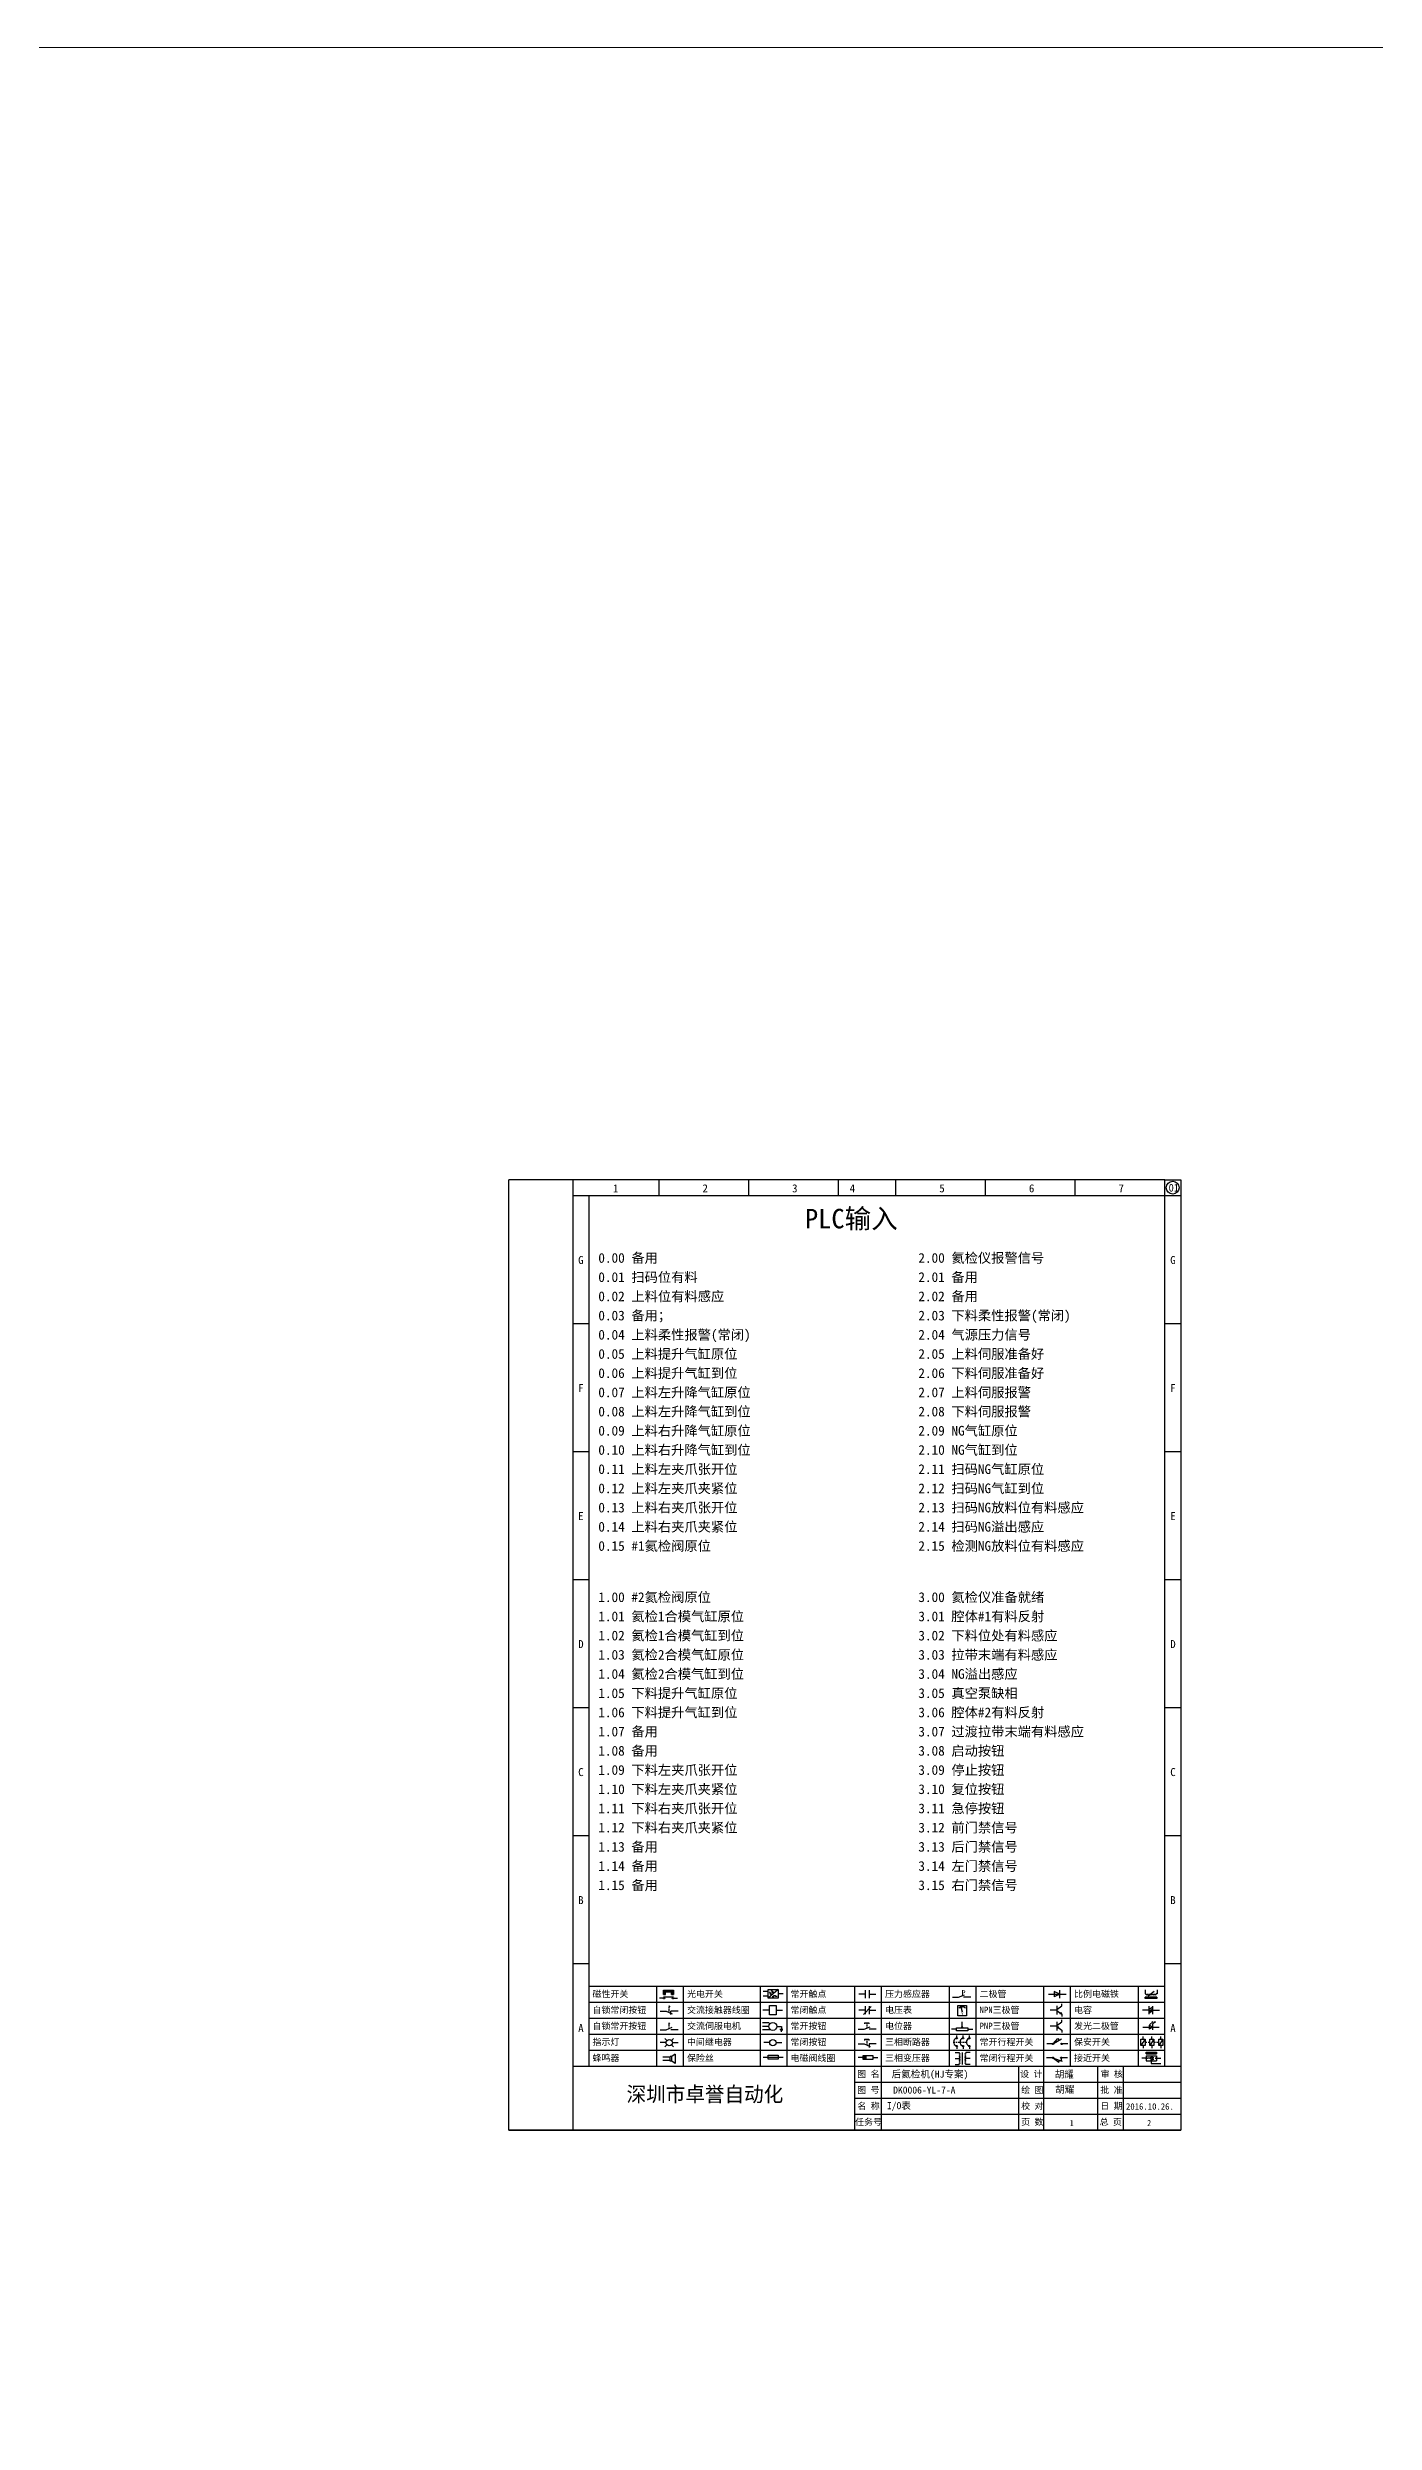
# Model space of a CAD drawing. Extents: x -5838 to -2107, y -921 to 708.
# Drawn here: x -4924 to -4509, y -34 to 708 of the extents above; entities that cross this region are included whole.
import ezdxf

# ---------------------------------------------------------------- set-up
doc = ezdxf.new("R2010")
doc.units = 0
doc.header["$MEASUREMENT"] = 0
doc.styles.add('汉字', font='')
doc.styles.get('汉字').set_extended_font_data('新宋体')

# ---------------------------------------------------------------- blocks, each defined once
blk = doc.blocks.new('磁性开关')
at = {"linetype": 'ByBlock'}
h = blk.add_hatch(dxfattribs=at)
h.set_pattern_fill('ANSI31', color=256, scale=0.1, style=0)
h.set_pattern_definition([(45, (0, 0), (-0.224506403, 0.224506403), [])])
h.paths.add_polyline_path([(-1907.69, -775.29), (-1910.88, -775.29), (-1910.88, -776.69), (-1910.25, -776.69), (-1910.25, -775.79), (-1908.31, -775.79), (-1908.31, -776.69), (-1907.69, -776.69)])
for p, q in [((-1910.91, -777.81), (-1912.09, -777.81)), ((-1910.88, -776.69), (-1910.88, -775.29)), ((-1910.88, -775.29), (-1907.69, -775.29)), ((-1910.88, -776.69), (-1910.25, -776.69)), ((-1910.88, -777.39), (-1907.69, -777.39)), ((-1910.25, -776.69), (-1910.25, -775.79)), ((-1910.25, -775.79), (-1908.31, -775.79)), ((-1908.31, -776.69), (-1908.31, -775.79)), ((-1908.31, -776.69), (-1907.69, -776.69)), ((-1907.69, -775.29), (-1907.69, -776.69)), ((-1907.66, -777.81), (-1906.48, -777.81))]:
    blk.add_line(p, q, dxfattribs=at)
for centre in [(-1910.68, -777.81), (-1907.88, -777.81)]:
    blk.add_circle(centre, 0.225, dxfattribs=at)
blk = doc.blocks.new('*U105')
at = {"linetype": 'ByBlock'}
for p, q in [((-1911.92, -782.07), (-1910.06, -782.07)), ((-1910.06, -782.07), (-1908.18, -782.88)), ((-1909.23, -780.45), (-1909.23, -780.67)), ((-1909.23, -780.45), (-1908.92, -780.84)), ((-1909.23, -780.84), (-1909.23, -781.05)), ((-1909.23, -781.23), (-1909.23, -781.44)), ((-1909.23, -781.61), (-1909.23, -781.83)), ((-1909.23, -782), (-1909.23, -782.21)), ((-1909.23, -782.38), (-1909.23, -782.43)), ((-1908.52, -783.07), (-1908.52, -782.07)), ((-1906.25, -782.07), (-1908.52, -782.07))]:
    blk.add_line(p, q, dxfattribs=at)
blk = doc.blocks.new('常开按钮')
at = {"linetype": 'ByBlock'}
for p, q in [((-1909.9, -785.68), (-1908.56, -785.68)), ((-1909.9, -785.68), (-1909.9, -786.07)), ((-1909.23, -785.68), (-1909.23, -785.89)), ((-1909.23, -786.06), (-1909.23, -786.28)), ((-1909.23, -786.45), (-1909.23, -786.67)), ((-1908.56, -785.68), (-1908.56, -786.07)), ((-1911.92, -787.73), (-1910.06, -787.73)), ((-1910.06, -787.73), (-1908.18, -786.93)), ((-1909.23, -786.84), (-1909.23, -787.05)), ((-1909.23, -787.22), (-1909.23, -787.38)), ((-1906.25, -787.73), (-1908.52, -787.73))]:
    blk.add_line(p, q, dxfattribs=at)
blk = doc.blocks.new('*U106')
at = {"linetype": 'ByBlock'}
for p, q in [((-1911.92, -792.89), (-1910.06, -792.89)), ((-1910.06, -792.89), (-1908.18, -792.08)), ((-1908.88, -791.17), (-1909.23, -790.71)), ((-1909.23, -790.71), (-1909.23, -790.92)), ((-1909.23, -791.09), (-1909.23, -791.31)), ((-1909.23, -791.48), (-1909.23, -791.69)), ((-1909.23, -791.86), (-1909.23, -792.08)), ((-1909.23, -792.25), (-1909.23, -792.47)), ((-1906.25, -792.89), (-1908.52, -792.89))]:
    blk.add_line(p, q, dxfattribs=at)
blk = doc.blocks.new('蜂鸣器')
at = {"linetype": 'ByBlock'}
for p, q in [((-1908.8, -796.48), (-1911.01, -796.48)), ((-1908.8, -797.46), (-1911.01, -797.46)), ((-1908.25, -796.26), (-1908.8, -796.26)), ((-1908.8, -797.68), (-1908.8, -796.26)), ((-1908.25, -797.68), (-1908.8, -797.68)), ((-1907.17, -795.53), (-1908.25, -796.26)), ((-1908.25, -797.68), (-1908.25, -796.26)), ((-1907.17, -798.41), (-1908.25, -797.68)), ((-1907.17, -795.53), (-1907.17, -798.41))]:
    blk.add_line(p, q, dxfattribs=at)
blk = doc.blocks.new('光电开关')
at = {"linetype": 'ByBlock'}
h = blk.add_hatch(dxfattribs=at)
h.set_pattern_fill('ANSI31', color=256, scale=0.01, style=0)
h.set_pattern_definition([(45, (0.172267, 0), (-0.0224506403, 0.0224506403), [])])
h.paths.add_polyline_path([(-1882.44, -776.34), (-1882.5, -775.91), (-1882.68, -776.07)])
h.paths.add_polyline_path([(-1882.44, -776.34), (-1882.68, -776.07), (-1882.86, -776.23)])
h.paths.add_polyline_path([(-1883.11, -776.45), (-1883.29, -776.61), (-1883.05, -776.88)])
h.paths.add_polyline_path([(-1883.29, -776.61), (-1883.47, -776.77), (-1883.05, -776.88)])
for p, q in [((-1884.01, -775.96), (-1885.56, -775.96)), ((-1884.01, -777.39), (-1885.56, -777.39)), ((-1880.91, -775.3), (-1884.01, -778.05)), ((-1883.75, -776.09), (-1883.05, -776.88)), ((-1883.11, -776.45), (-1883.47, -776.77)), ((-1883.05, -776.88), (-1883.47, -776.77)), ((-1883.14, -775.55), (-1882.44, -776.34)), ((-1883.05, -776.88), (-1883.11, -776.45)), ((-1882.5, -775.91), (-1882.86, -776.23)), ((-1882.44, -776.34), (-1882.86, -776.23)), ((-1882.78, -777.47), (-1882.23, -777.47)), ((-1882.44, -776.34), (-1882.5, -775.91)), ((-1882.23, -777.47), (-1882.23, -777.14)), ((-1882.23, -777.14), (-1881.78, -777.14)), ((-1881.78, -777.47), (-1881.78, -777.14)), ((-1881.23, -777.47), (-1881.78, -777.47)), ((-1879.37, -776.67), (-1880.91, -776.67))]:
    blk.add_line(p, q, dxfattribs=at)
blk.add_lwpolyline([(-1884.01, -775.3), (-1880.91, -775.3), (-1880.91, -778.05), (-1884.01, -778.05)], close=True, dxfattribs=at)
blk = doc.blocks.new('交流接触器线圈')
at = {"linetype": 'ByBlock'}
for p, q in [((-1880.82, -781.77), (-1882.87, -781.77)), ((-1878.72, -781.77), (-1876.67, -781.77))]:
    blk.add_line(p, q, dxfattribs=at)
blk.add_lwpolyline([(-1880.82, -780.28), (-1878.72, -780.28), (-1878.72, -783.26), (-1880.82, -783.26)], close=True, dxfattribs=at)
blk = doc.blocks.new('交流伺服电机')
at = {"linetype": 'ByBlock'}
for p, q in [((-1880.97, -785.75), (-1882.94, -785.75)), ((-1880.97, -785.75), (-1880.65, -786.03)), ((-1880.97, -786.85), (-1882.94, -786.85)), ((-1880.97, -787.94), (-1882.94, -787.94)), ((-1880.97, -787.94), (-1880.65, -787.67)), ((-1878.49, -786.85), (-1877.07, -786.85)), ((-1877.54, -787.72), (-1876.59, -787.72)), ((-1877.38, -788.01), (-1876.75, -788.01)), ((-1877.23, -788.29), (-1876.9, -788.29)), ((-1877.07, -786.85), (-1877.07, -787.72))]:
    blk.add_line(p, q, dxfattribs=at)
blk.add_circle((-1879.73, -786.85), 1.24, dxfattribs=at)
blk = doc.blocks.new('中间继电器')
at = {"linetype": 'ByBlock'}
for p, q in [((-1880.72, -791.92), (-1882.54, -791.92)), ((-1878.74, -791.92), (-1876.92, -791.92))]:
    blk.add_line(p, q, dxfattribs=at)
blk.add_circle((-1879.73, -791.92), 0.992, dxfattribs=at)
blk = doc.blocks.new('保险丝')
at = {"linetype": 'ByBlock'}
blk.add_line((-1882.72, -796.49), (-1876.55, -796.49), dxfattribs=at)
blk.add_lwpolyline([(-1881.2, -795.86), (-1878.06, -795.86), (-1878.06, -797.12), (-1881.2, -797.12)], close=True, dxfattribs=at)
blk = doc.blocks.new('指示灯')
at = {"linetype": 'ByBlock'}
for p, q in [((-1854.25, -776.92), (-1856.06, -776.92)), ((-1854.62, -775.59), (-1853.97, -776.23)), ((-1854.62, -778.25), (-1853.97, -777.61)), ((-1851.9, -775.59), (-1852.54, -776.23)), ((-1851.9, -778.25), (-1852.54, -777.61)), ((-1852.26, -776.92), (-1850.45, -776.92))]:
    blk.add_line(p, q, dxfattribs=at)
blk.add_circle((-1853.26, -776.92), 0.992, dxfattribs=at)
blk = doc.blocks.new('常开触点')
at = {"linetype": 'ByBlock'}
for p, q in [((-1853.82, -781.77), (-1855.88, -781.77)), ((-1853.82, -782.99), (-1853.82, -780.56)), ((-1852.6, -782.99), (-1852.6, -780.56)), ((-1852.6, -781.77), (-1850.55, -781.77))]:
    blk.add_line(p, q, dxfattribs=at)
blk = doc.blocks.new('常闭触点')
at = {"linetype": 'ByBlock'}
for p, q in [((-1852.01, -785.66), (-1854.43, -788.1)), ((-1853.82, -787.99), (-1853.82, -785.56)), ((-1852.6, -787.99), (-1852.6, -785.56)), ((-1853.82, -786.77), (-1855.88, -786.77)), ((-1852.6, -786.77), (-1850.55, -786.77))]:
    blk.add_line(p, q, dxfattribs=at)
blk = doc.blocks.new('常闭按钮')
at = {"linetype": 'ByBlock'}
for p, q in [((-1856.13, -792.28), (-1854.28, -792.28)), ((-1854.28, -792.28), (-1852.4, -793.09)), ((-1854.11, -790.83), (-1852.77, -790.83)), ((-1854.11, -790.83), (-1854.11, -791.22)), ((-1853.44, -790.83), (-1853.44, -791.04)), ((-1853.44, -791.21), (-1853.44, -791.43)), ((-1853.44, -791.6), (-1853.44, -791.82)), ((-1853.44, -791.99), (-1853.44, -792.2)), ((-1853.44, -792.37), (-1853.44, -792.53)), ((-1852.77, -790.83), (-1852.77, -791.22)), ((-1850.47, -792.28), (-1852.73, -792.28)), ((-1852.73, -792.28), (-1852.73, -793.43))]:
    blk.add_line(p, q, dxfattribs=at)
blk = doc.blocks.new('电磁阀线圈')
at = {"linetype": 'ByBlock'}
for p, q in [((-1854.61, -796.54), (-1856.17, -796.54)), ((-1854.61, -795.92), (-1853.75, -797.16)), ((-1853.75, -795.92), (-1854.61, -797.16)), ((-1853.75, -795.92), (-1853.75, -797.16)), ((-1851.53, -796.54), (-1849.97, -796.54))]:
    blk.add_line(p, q, dxfattribs=at)
blk.add_lwpolyline([(-1854.61, -795.92), (-1851.53, -795.92), (-1851.53, -797.16), (-1854.61, -797.16)], close=True, dxfattribs=at)
blk = doc.blocks.new('电容')
at = {"linetype": 'ByBlock'}
for p, q in [((-1756.08, -781.77), (-1758.13, -781.77)), ((-1756.08, -782.99), (-1756.08, -780.56)), ((-1754.86, -780.79), (-1756.08, -781.55)), ((-1754.86, -781.44), (-1756.08, -782.2)), ((-1754.86, -781.99), (-1756.08, -782.75)), ((-1754.86, -782.99), (-1754.86, -780.56)), ((-1754.86, -781.77), (-1752.81, -781.77))]:
    blk.add_line(p, q, dxfattribs=at)
blk = doc.blocks.new('电压表')
at = {"linetype": 'ByBlock'}
for p, q in [((-1814.84, -780.75), (-1814.91, -781.13)), ((-1814.6, -781.05), (-1814.91, -781.13)), ((-1814.84, -780.75), (-1814.46, -782.26)), ((-1814.84, -780.75), (-1814.6, -781.05))]:
    blk.add_line(p, q, dxfattribs=at)
blk.add_lwpolyline([(-1815.84, -780.34), (-1813.07, -780.34), (-1813.07, -783.49), (-1815.84, -783.49)], close=True, dxfattribs=at)
blk.add_arc((-1814.46, -782.26), 1.56, 46.83135, 133.16865, dxfattribs=at)
at = {"linetype": 'ByBlock', "insert": (-1814.7, -782.39), "char_height": 0.75, "width": 0.6768, "attachment_point": 1}
blk.add_mtext('V', dxfattribs=at)
blk = doc.blocks.new('电位器')
at = {"linetype": 'ByBlock'}
for p, q in [((-1814.45, -787.3), (-1814.45, -785.39)), ((-1816.21, -787.75), (-1817.79, -787.75)), ((-1814.45, -787.3), (-1814.62, -786.96)), ((-1814.62, -786.96), (-1814.27, -786.96)), ((-1814.45, -787.3), (-1814.27, -786.96)), ((-1812.68, -787.75), (-1811.1, -787.75))]:
    blk.add_line(p, q, dxfattribs=at)
blk.add_lwpolyline([(-1816.21, -787.3), (-1812.68, -787.3), (-1812.68, -788.2), (-1816.21, -788.2)], close=True, dxfattribs=at)
blk = doc.blocks.new('三相断路器')
at = {"linetype": 'ByBlock'}
for p, q in [((-1817.14, -791.74), (-1816.72, -791.74)), ((-1816.45, -791.74), (-1816.03, -791.74)), ((-1816.17, -790.33), (-1816.17, -789.7)), ((-1816.17, -793.19), (-1816.17, -793.83)), ((-1815.76, -791.74), (-1815.34, -791.74)), ((-1815.07, -791.74), (-1814.65, -791.74)), ((-1814.38, -791.74), (-1813.96, -791.74)), ((-1814.17, -790.33), (-1814.17, -789.7)), ((-1814.17, -793.19), (-1814.17, -793.83)), ((-1813.69, -791.74), (-1813.27, -791.74)), ((-1812.18, -790.33), (-1812.18, -789.7)), ((-1812.18, -793.19), (-1812.18, -793.83))]:
    blk.add_line(p, q, dxfattribs=at)
for centre in [(-1816.17, -790.55), (-1816.17, -792.98), (-1814.17, -790.55), (-1814.17, -792.98), (-1812.18, -790.55), (-1812.18, -792.98)]:
    blk.add_circle(centre, 0.219, dxfattribs=at)
for centre in [(-1815.81, -791.74), (-1813.82, -791.74), (-1811.83, -791.74)]:
    blk.add_arc(centre, 1.32, 115.57905, 244.42095, dxfattribs=at)
blk = doc.blocks.new('三相变压器')
at = {"linetype": 'ByBlock'}
for p, q in [((-1816.69, -795.03), (-1815.37, -795.03)), ((-1816.69, -796.87), (-1815.37, -796.87)), ((-1816.69, -798.71), (-1815.37, -798.71)), ((-1815.37, -795.03), (-1815.37, -795.24)), ((-1815.37, -798.71), (-1815.37, -798.5)), ((-1814.34, -798.7), (-1814.34, -795.04)), ((-1812, -795.03), (-1813.32, -795.03)), ((-1813.32, -795.03), (-1813.32, -795.24)), ((-1812, -796.87), (-1813.32, -796.87)), ((-1813.32, -798.71), (-1813.32, -798.5)), ((-1812, -798.71), (-1813.32, -798.71))]:
    blk.add_line(p, q, dxfattribs=at)
for centre, start, end in [((-1815.37, -795.51), 270, 90), ((-1815.37, -796.06), 270, 90), ((-1815.37, -796.6), 270, 90), ((-1815.37, -797.14), 270, 90), ((-1815.37, -797.68), 270, 90), ((-1815.37, -798.23), 270, 90), ((-1813.32, -795.51), 90, 270), ((-1813.32, -796.06), 90, 270), ((-1813.32, -796.6), 90, 270), ((-1813.32, -797.14), 90, 270), ((-1813.32, -797.68), 90, 270), ((-1813.32, -798.23), 90, 270)]:
    blk.add_arc(centre, 0.271, start, end, dxfattribs=at)
blk = doc.blocks.new('二极管')
at = {"linetype": 'ByBlock'}
for p, q in [((-1787.52, -776.77), (-1781.92, -776.77)), ((-1783.97, -776.77), (-1785.69, -775.9)), ((-1785.69, -775.9), (-1785.69, -777.65)), ((-1783.97, -776.77), (-1785.69, -777.65)), ((-1783.97, -777.99), (-1783.97, -775.56))]:
    blk.add_line(p, q, dxfattribs=at)
blk = doc.blocks.new('NPN三极管')
at = {"linetype": 'ByBlock'}
for p, q in [((-1785.73, -781.97), (-1787.81, -781.97)), ((-1785.73, -780.61), (-1785.73, -783.32)), ((-1785.73, -781.82), (-1784.15, -780.66)), ((-1785.73, -782.11), (-1784.15, -783.27)), ((-1784.41, -782.73), (-1784.74, -783.18)), ((-1784.15, -783.27), (-1784.74, -783.18)), ((-1784.15, -783.27), (-1784.41, -782.73)), ((-1784.15, -780.66), (-1784.15, -779.98)), ((-1784.15, -783.27), (-1784.15, -783.96))]:
    blk.add_line(p, q, dxfattribs=at)
blk = doc.blocks.new('发光二极管')
at = {"linetype": 'ByBlock'}
for p, q in [((-1754.84, -786.77), (-1756.04, -786.16)), ((-1756.04, -786.16), (-1756.04, -787.39)), ((-1755.78, -785.92), (-1754.89, -785.14)), ((-1754.89, -785.14), (-1755.2, -785.22)), ((-1755.2, -785.22), (-1755.01, -785.43)), ((-1755.08, -785.92), (-1754.18, -785.14)), ((-1754.89, -785.14), (-1755.01, -785.43)), ((-1754.84, -787.63), (-1754.84, -785.92)), ((-1754.18, -785.14), (-1754.49, -785.22)), ((-1754.49, -785.22), (-1754.31, -785.43)), ((-1754.18, -785.14), (-1754.31, -785.43)), ((-1758.01, -786.77), (-1752.89, -786.77)), ((-1754.84, -786.77), (-1756.04, -787.39))]:
    blk.add_line(p, q, dxfattribs=at)
blk = doc.blocks.new('PNP三极管')
at = {"linetype": 'ByBlock'}
for p, q in [((-1784.9, -785.38), (-1784.9, -788.09)), ((-1784.9, -786.59), (-1783.32, -785.43)), ((-1783.32, -785.43), (-1783.32, -784.75)), ((-1784.9, -786.74), (-1786.98, -786.74)), ((-1784.9, -786.88), (-1783.32, -788.04)), ((-1784.9, -786.88), (-1784.31, -786.97)), ((-1784.9, -786.88), (-1784.64, -787.42)), ((-1784.31, -786.97), (-1784.64, -787.42)), ((-1783.32, -788.04), (-1783.32, -788.73))]:
    blk.add_line(p, q, dxfattribs=at)
blk = doc.blocks.new('常开行程开关')
at = {"linetype": 'ByBlock'}
for p, q in [((-1786.29, -792.3), (-1788.01, -792.3)), ((-1785.89, -792.17), (-1784.52, -790.62)), ((-1785.89, -792.17), (-1783.43, -790.72)), ((-1784.52, -790.62), (-1784.19, -791.17)), ((-1781.48, -792.3), (-1783.21, -792.3))]:
    blk.add_line(p, q, dxfattribs=at)
for centre in [(-1786.07, -792.3), (-1783.42, -792.3)]:
    blk.add_circle(centre, 0.219, dxfattribs=at)
blk = doc.blocks.new('常闭行程开关')
at = {"linetype": 'ByBlock'}
for p, q in [((-1786.34, -796.62), (-1788.07, -796.62)), ((-1785.93, -796.72), (-1783.25, -797.7)), ((-1785.93, -796.72), (-1784.3, -798)), ((-1784.3, -798), (-1784.08, -797.4)), ((-1783.48, -796.84), (-1783.48, -797.85)), ((-1781.54, -796.62), (-1783.26, -796.62))]:
    blk.add_line(p, q, dxfattribs=at)
for centre in [(-1786.12, -796.62), (-1783.48, -796.62)]:
    blk.add_circle(centre, 0.219, dxfattribs=at)
blk = doc.blocks.new('比例电磁阀')
at = {"linetype": 'ByBlock'}
for p, q in [((-1757.26, -775.38), (-1757.26, -776.71)), ((-1757.26, -776.71), (-1757.05, -776.71)), ((-1753.6, -777.73), (-1757.25, -777.73)), ((-1757.25, -778.13), (-1757.25, -777.73)), ((-1753.6, -778.13), (-1757.25, -778.13)), ((-1754.5, -775.98), (-1756.35, -777.44)), ((-1756.35, -777.44), (-1756.25, -777.25)), ((-1756.35, -777.44), (-1756.15, -777.38)), ((-1756.15, -777.38), (-1756.25, -777.25)), ((-1753.58, -776.71), (-1753.8, -776.71)), ((-1753.6, -777.73), (-1753.6, -778.13)), ((-1753.58, -775.38), (-1753.58, -776.71))]:
    blk.add_line(p, q, dxfattribs=at)
for centre in [(-1756.78, -776.71), (-1756.24, -776.71), (-1755.7, -776.71), (-1755.15, -776.71), (-1754.61, -776.71), (-1754.07, -776.71)]:
    blk.add_arc(centre, 0.271, 180, 0, dxfattribs=at)
blk = doc.blocks.new('保安开关')
at = {"linetype": 'ByBlock'}
for p, q in [((-1757.33, -790.79), (-1758.6, -792.81)), ((-1757.96, -790.79), (-1757.96, -789.97)), ((-1757.96, -792.81), (-1757.96, -793.62)), ((-1757.33, -791.8), (-1756.72, -791.8)), ((-1756.35, -791.8), (-1755.89, -791.8)), ((-1754.54, -790.79), (-1755.81, -792.81)), ((-1755.17, -790.79), (-1755.17, -789.97)), ((-1755.17, -792.81), (-1755.17, -793.62)), ((-1754.52, -791.8), (-1754.06, -791.8)), ((-1753.69, -791.8), (-1753.08, -791.8)), ((-1751.75, -790.79), (-1753.02, -792.81)), ((-1752.39, -790.79), (-1752.39, -789.97)), ((-1752.39, -792.81), (-1752.39, -793.62))]:
    blk.add_line(p, q, dxfattribs=at)
for points in [[(-1758.6, -790.79), (-1757.33, -790.79), (-1757.33, -792.81), (-1758.6, -792.81)], [(-1755.81, -790.79), (-1754.54, -790.79), (-1754.54, -792.81), (-1755.81, -792.81)], [(-1753.02, -790.79), (-1751.75, -790.79), (-1751.75, -792.81), (-1753.02, -792.81)]]:
    blk.add_lwpolyline(points, close=True, dxfattribs=at)
blk = doc.blocks.new('接近开关')
at = {"linetype": 'ByBlock'}
h = blk.add_hatch(dxfattribs=at)
h.set_pattern_fill('ANSI31', color=256, scale=0.01, style=0)
h.set_pattern_definition([(45, (-89.131516, -30.795668), (-0.0224506403, 0.0224506403), [])])
h.paths.add_polyline_path([(-1513.76, -1123.35), (-1513.76, -1122.85), (-1516.96, -1122.85), (-1516.96, -1123.35)])
for p, q in [((-1517.18, -1124.71), (-1518.36, -1124.71)), ((-1516.96, -1123.35), (-1516.96, -1122.85)), ((-1516.96, -1122.85), (-1513.76, -1122.85)), ((-1516.96, -1123.35), (-1513.76, -1123.35)), ((-1516.96, -1123.95), (-1513.76, -1123.95)), ((-1516.96, -1123.95), (-1516.96, -1125.47)), ((-1516.96, -1125.47), (-1513.76, -1125.47)), ((-1515.91, -1124.71), (-1516.45, -1124.71)), ((-1515.11, -1124.31), (-1515.91, -1124.71)), ((-1515.11, -1125.11), (-1515.91, -1124.71)), ((-1515.36, -1125.69), (-1515.36, -1126.36)), ((-1515.36, -1126.36), (-1512.36, -1126.36)), ((-1515.33, -1124.53), (-1515.17, -1124.53)), ((-1515.33, -1124.88), (-1515.17, -1124.88)), ((-1515.25, -1124.45), (-1515.25, -1124.61)), ((-1515.11, -1124.31), (-1515.11, -1125.11)), ((-1515.11, -1124.48), (-1514.58, -1124.48)), ((-1515.11, -1124.94), (-1514.58, -1124.94)), ((-1513.76, -1122.85), (-1513.76, -1123.35)), ((-1513.76, -1123.95), (-1513.76, -1125.47)), ((-1513.54, -1124.71), (-1512.36, -1124.71))]:
    blk.add_line(p, q, dxfattribs=at)
for centre in [(-1516.96, -1124.71), (-1515.36, -1125.47), (-1513.76, -1124.71)]:
    blk.add_circle(centre, 0.225, dxfattribs=at)
blk = doc.blocks.new('压力感应器')
at = {"linetype": 'ByBlock'}
for p, q in [((-1817.44, -777.73), (-1815.59, -777.73)), ((-1815.59, -777.73), (-1813.71, -776.93)), ((-1811.78, -777.73), (-1814.05, -777.73))]:
    blk.add_line(p, q, dxfattribs=at)
at = {"linetype": 'ByBlock', "insert": (-1814.65, -775.48), "char_height": 1.68, "width": 1.2242, "attachment_point": 1}
blk.add_mtext('{\\fNSimSun|b0|i0|c134|p49;P}', dxfattribs=at)

msp = doc.modelspace()

# ---------------------------------------------------------------- linework, layer by layer
at = {"linetype": 'ByBlock'}
for p, q in [((-4779.76, 57.11), (-4779.76, 354.11)), ((-4759.76, 354.11), (-4779.76, 354.11)), ((-4574.76, 354.11), (-4759.76, 354.11)), ((-4759.76, 354.11), (-4759.76, 57.11)), ((-4569.76, 349.11), (-4759.76, 349.11)), ((-4754.76, 349.11), (-4754.76, 77.11)), ((-4574.76, 354.11), (-4569.76, 354.11)), ((-4569.76, 354.11), (-4569.76, 57.11)), ((-4569.76, 57.11), (-4779.76, 57.11)), ((-4779.76, 57.11), (-4569.76, 57.11))]:
    msp.add_line(p, q, dxfattribs=at)
at = {"lineweight": 0}
msp.add_lwpolyline([(-5838.04, 707.89), (-2107.01, 707.89), (-2107.01, -920.83), (-5838.04, -920.83)], close=True, dxfattribs=at)
at = {"linetype": 'ByBlock'}
for points in [[(-4754.76, 349.11), (-4759.76, 349.11)], [(-4754.76, 349.11), (-4759.76, 349.11)], [(-4732.76, 349.11), (-4732.76, 354.11)], [(-4704.76, 349.11), (-4704.76, 354.11)], [(-4676.76, 349.11), (-4676.76, 354.11)], [(-4658.76, 349.11), (-4658.76, 354.11)], [(-4630.76, 349.11), (-4630.76, 354.11)], [(-4602.76, 349.11), (-4602.76, 354.11)], [(-4574.76, 77.11), (-4574.76, 354.11)], [(-4754.76, 309.11), (-4759.76, 309.11)], [(-4569.76, 309.11), (-4574.76, 309.11)], [(-4754.76, 269.11), (-4759.76, 269.11)], [(-4569.76, 269.11), (-4574.76, 269.11)], [(-4754.76, 229.11), (-4759.76, 229.11)], [(-4569.76, 229.11), (-4574.76, 229.11)], [(-4754.76, 189.11), (-4759.76, 189.11)], [(-4569.76, 189.11), (-4574.76, 189.11)], [(-4754.76, 149.11), (-4759.76, 149.11)], [(-4569.76, 149.11), (-4574.76, 149.11)], [(-4754.76, 109.11), (-4759.76, 109.11)], [(-4569.76, 109.11), (-4574.76, 109.11)], [(-4754.76, 102.11), (-4574.76, 102.11)], [(-4754.76, 97.11), (-4574.76, 97.11)], [(-4733.57, 102.11), (-4733.57, 77.11)], [(-4725.24, 102.11), (-4725.24, 77.11)], [(-4701.2, 102.11), (-4701.2, 77.11)], [(-4692.87, 102.11), (-4692.87, 77.11)], [(-4671.68, 102.11), (-4671.68, 57.11)], [(-4663.34, 102.11), (-4663.34, 57.11)], [(-4642.15, 102.11), (-4642.15, 77.11)], [(-4633.82, 102.11), (-4633.82, 77.11)], [(-4612.62, 102.11), (-4612.62, 77.11)], [(-4604.29, 102.11), (-4604.29, 77.11)], [(-4583.1, 102.11), (-4583.1, 77.11)], [(-4754.76, 92.11), (-4574.76, 92.11)], [(-4754.76, 87.11), (-4574.76, 87.11)], [(-4754.76, 82.11), (-4574.76, 82.11)], [(-4759.76, 77.11), (-4569.76, 77.11)], [(-4620.43, 77.11), (-4620.43, 57.11)], [(-4612.62, 77.11), (-4612.62, 57.11)], [(-4595.76, 77.11), (-4595.76, 57.11)], [(-4587.76, 77.11), (-4587.76, 57.11)], [(-4671.68, 72.11), (-4569.76, 72.11)], [(-4671.68, 67.11), (-4569.76, 67.11)], [(-4671.68, 62.11), (-4569.76, 62.11)]]:
    msp.add_lwpolyline(points, dxfattribs=at)
msp.add_circle((-4572.29, 351.62), 2, dxfattribs=at)

# ---------------------------------------------------------------- block references
for name, p in [('磁性开关', (-2820.55, 876.2)), ('光电开关', (-2814.66, 876.41)), ('光电开关', (-2814.66, 876.41)), ('常开触点', (-2814.45, 881.41)), ('压力感应器', (-2823.61, 876.41)), ('二极管', (-2823.61, 876.41)), ('NPN三极管', (-2822.78, 876.64)), ('比例电磁阀', (-2823.61, 876.41)), ('*U105', (-2820.55, 876.41)), ('*U106', (-2820.55, 881.41)), ('交流伺服电机', (-2817.5, 876.41)), ('交流接触器线圈', (-2817.5, 876.41)), ('常开按钮', (-2758.66, 876.41)), ('常闭触点', (-2814.45, 881.41)), ('电位器', (-2823.61, 876.41)), ('电压表', (-2823.61, 876.41)), ('PNP三极管', (-2823.61, 876.41)), ('电容', (-2823.61, 876.41)), ('发光二极管', (-2823.61, 876.12)), ('指示灯', (-2876.34, 861.41)), ('中间继电器', (-2817.5, 876.41)), ('常闭按钮', (-2814.45, 876.41)), ('三相断路器', (-2823.61, 876.41)), ('常开行程开关', (-2823.61, 876.41)), ('保安开关', (-2823.61, 876.41)), ('蜂鸣器', (-2820.55, 876.41)), ('保险丝', (-2817.5, 876.41)), ('电磁阀线圈', (-2814.45, 876.41)), ('三相变压器', (-2823.61, 876.41)), ('常闭行程开关', (-2823.61, 876.41)), ('接近开关', (-3063.61, 1204.32))]:
    msp.add_blockref(name, p, dxfattribs=at)

# ---------------------------------------------------------------- texts
at = {"linetype": 'ByBlock', "attachment_point": 1}
for s, insert, char_height, width in [('{\\fKaiTi_GB2312|b0|i0|c134|p0;1}', (-4747.22, 352.68), 2.5, 11.7517), ('{\\fKaiTi_GB2312|b0|i0|c134|p0;2}', (-4719.22, 352.68), 2.5, 11.7517), ('{\\fKaiTi_GB2312|b0|i0|c134|p0;3}', (-4691.22, 352.68), 2.5, 11.7517), ('{\\fKaiTi_GB2312|b0|i0|c134|p0;4}', (-4673.22, 352.68), 2.5, 11.7517), ('{\\fKaiTi_GB2312|b0|i0|c134|p0;5}', (-4645.22, 352.68), 2.5, 11.7517), ('{\\fKaiTi_GB2312|b0|i0|c134|p0;6}', (-4617.22, 352.68), 2.5, 11.7517), ('{\\fKaiTi_GB2312|b0|i0|c134|p0;7}', (-4589.22, 352.68), 2.5, 11.7517), ('{\\fKaiTi_GB2312|b0|i0|c134|p0;01}', (-4573.57, 352.82), 2.4, 60.2542), ('{\\fKaiTi_GB2312|b0|i0|c134|p0;G}', (-4758.06, 330.28), 2.5, 5), ('{\\fKaiTi_GB2312|b0|i0|c134|p0;G}', (-4573.06, 330.28), 2.5, 5), ('{\\fKaiTi_GB2312|b0|i0|c134|p0;F}', (-4758.06, 290.28), 2.5, 5), ('{\\fKaiTi_GB2312|b0|i0|c134|p0;F}', (-4573.06, 290.28), 2.5, 5), ('{\\fKaiTi_GB2312|b0|i0|c134|p0;E}', (-4758.06, 250.28), 2.5, 5), ('{\\fKaiTi_GB2312|b0|i0|c134|p0;E}', (-4573.06, 250.28), 2.5, 5), ('{\\fKaiTi_GB2312|b0|i0|c134|p0;D}', (-4758.06, 210.28), 2.5, 5), ('{\\fKaiTi_GB2312|b0|i0|c134|p0;D}', (-4573.06, 210.28), 2.5, 5), ('{\\fKaiTi_GB2312|b0|i0|c134|p0;C}', (-4758.06, 170.28), 2.5, 5), ('{\\fKaiTi_GB2312|b0|i0|c134|p0;C}', (-4573.06, 170.28), 2.5, 5), ('{\\fKaiTi_GB2312|b0|i0|c134|p0;B}', (-4758.06, 130.28), 2.5, 5), ('{\\fKaiTi_GB2312|b0|i0|c134|p0;B}', (-4573.06, 130.28), 2.5, 5), ('{\\fKaiTi_GB2312|b0|i0|c134|p0;A}', (-4758.06, 90.28), 2.5, 5), ('{\\fKaiTi_GB2312|b0|i0|c134|p0;A}', (-4573.06, 90.28), 2.5, 5)]:
    msp.add_mtext(s, dxfattribs=dict(at, insert=insert, char_height=char_height, width=width))
at = {"attachment_point": 1}
for s, insert, char_height, width in [('{\\fKaiTi_GB2312|b0|i0|c134|p49;\\C7;PLC\\fSimSun|b0|i0|c134|p2;输入}', (-4687.2, 345.01), 6.075, 719.8348), ('{\\fSimSun|b0|i0|c134|p2;\\C6;0.00 备用}', (-4751.77, 331.21), 3.0375, 359.9174), ('{\\fSimSun|b0|i0|c134|p2;2.00 氦检仪报警信号}', (-4651.77, 331.21), 3.0375, 359.9174), ('{\\fSimSun|b0|i0|c134|p2;0.01 扫码位有料}', (-4751.77, 325.21), 3.0375, 359.9174), ('{\\fSimSun|b0|i0|c134|p2;0.02 上料位有料感应}', (-4751.77, 319.21), 3.0375, 359.9174), ('{\\fSimSun|b0|i0|c134|p2;\\C6;2.01 备用}', (-4651.77, 325.21), 3.0375, 359.9174), ('{\\fSimSun|b0|i0|c134|p2;\\C6;2.02 备用}', (-4651.77, 319.21), 3.0375, 359.9174), ('{\\C6;0.03 \\fSimSun|b0|i0|c134|p2;备用；}', (-4751.77, 313.21), 3.0375, 359.9174), ('{\\fSimSun|b0|i0|c134|p2;2.03 下料柔性报警(常闭)}', (-4651.77, 313.21), 3.0375, 359.9174), ('{\\fSimSun|b0|i0|c134|p2;0.04 上料柔性报警(常闭)}', (-4751.77, 307.21), 3.0375, 359.9174), ('{\\fSimSun|b0|i0|c134|p2;2.04 气源压力信号}', (-4651.77, 307.21), 3.0375, 359.9174), ('{\\fSimSun|b0|i0|c134|p2;0.05 上料提升气缸原位}', (-4751.77, 301.21), 3.0375, 359.9174), ('{\\fSimSun|b0|i0|c134|p2;2.05 上料伺服准备好}', (-4651.77, 301.21), 3.0375, 359.9174), ('{\\fSimSun|b0|i0|c134|p2;0.06 上料提升气缸到位}', (-4751.77, 295.21), 3.0375, 359.9174), ('{\\fSimSun|b0|i0|c134|p2;0.07 上料左升降气缸原位}', (-4751.77, 289.21), 3.0375, 359.9174), ('{\\fSimSun|b0|i0|c134|p2;2.06 下料伺服准备好}', (-4651.77, 295.21), 3.0375, 359.9174), ('{\\fSimSun|b0|i0|c134|p2;\\C1;2.07 上料伺服报警}', (-4651.77, 289.21), 3.0375, 359.9174), ('{\\fSimSun|b0|i0|c134|p2;0.08 上料左升降气缸到位}', (-4751.77, 283.21), 3.0375, 359.9174), ('{\\fSimSun|b0|i0|c134|p2;\\C1;2.08 下料伺服报警}', (-4651.77, 283.21), 3.0375, 359.9174), ('{\\fSimSun|b0|i0|c134|p2;0.09 上料右升降气缸原位}', (-4751.77, 277.21), 3.0375, 359.9174), ('{\\fSimSun|b0|i0|c134|p2;2.09 \\fNSimSun|b0|i0|c134|p49;NG气缸\\fSimSun|b0|i0|c134|p2;原位}', (-4651.77, 277.21), 3.0375, 359.9174), ('{\\fSimSun|b0|i0|c134|p2;0.10 上料右升降气缸到位}', (-4751.77, 271.21), 3.0375, 359.9174), ('{\\fSimSun|b0|i0|c134|p2;2.10 \\fNSimSun|b0|i0|c134|p49;NG气缸\\fSimSun|b0|i0|c134|p2;到位}', (-4651.77, 271.21), 3.0375, 359.9174), ('{\\fSimSun|b0|i0|c134|p2;0.11 上料左夹爪张开位}', (-4751.77, 265.21), 3.0375, 359.9174), ('{\\fSimSun|b0|i0|c134|p2;\\C1;2.11 扫码NG气缸原位}', (-4651.77, 265.21), 3.0375, 359.9174), ('{\\fSimSun|b0|i0|c134|p2;0.12 上料左夹爪夹紧位}', (-4751.77, 259.21), 3.0375, 359.9174), ('{\\fSimSun|b0|i0|c134|p2;0.13 上料右夹爪张开位}', (-4751.77, 253.21), 3.0375, 359.9174), ('{\\fSimSun|b0|i0|c134|p2;\\C1;2.12 扫码NG气缸到位}', (-4651.77, 259.21), 3.0375, 359.9174), ('{\\fSimSun|b0|i0|c134|p2;\\C1;2.13 扫码NG放料位有料感应}', (-4651.77, 253.21), 3.0375, 359.9174), ('{\\fSimSun|b0|i0|c134|p2;0.14 上料右夹爪夹紧位}', (-4751.77, 247.21), 3.0375, 359.9174), ('{\\fSimSun|b0|i0|c134|p2;\\C1;2.14 扫码NG溢出感应}', (-4651.77, 247.21), 3.0375, 359.9174), ('{\\C1;0.15 \\fSimSun|b0|i0|c134|p2;#1氦检阀原位}', (-4751.77, 241.21), 3.0375, 359.9174), ('{\\fSimSun|b0|i0|c134|p2;\\C1;2.15 检测NG放料位有料感应}', (-4651.77, 241.21), 3.0375, 359.9174), ('{\\C1;1.00 \\fSimSun|b0|i0|c134|p2;#2氦检阀原位}', (-4751.77, 225.21), 3.0375, 359.9174), ('{\\fSimSun|b0|i0|c134|p2;\\C1;3.00 \\fNSimSun|b0|i0|c134|p49;氦检仪准备就绪}', (-4651.77, 225.21), 3.0375, 359.9174), ('{\\fSimSun|b0|i0|c134|p2;1.01 \\fNSimSun|b0|i0|c134|p49;氦检1合\\fSimSun|b0|i0|c134|p2;模\\fNSimSun|b0|i0|c134|p49;气缸\\fSimSun|b0|i0|c134|p2;原位}', (-4751.77, 219.21), 3.0375, 359.9174), ('{\\fSimSun|b0|i0|c134|p2;3.01 腔体#1有料反射}', (-4651.77, 219.21), 3.0375, 359.9174), ('{\\fSimSun|b0|i0|c134|p2;1.02 \\fNSimSun|b0|i0|c134|p49;氦检1合\\fSimSun|b0|i0|c134|p2;模\\fNSimSun|b0|i0|c134|p49;气缸\\fSimSun|b0|i0|c134|p2;到位}', (-4751.77, 213.21), 3.0375, 359.9174), ('{\\fSimSun|b0|i0|c134|p2;3.02 下料位处有料感应}', (-4651.77, 213.21), 3.0375, 359.9174), ('{\\fSimSun|b0|i0|c134|p2;1.03 \\fNSimSun|b0|i0|c134|p49;氦检2合\\fSimSun|b0|i0|c134|p2;模\\fNSimSun|b0|i0|c134|p49;气缸\\fSimSun|b0|i0|c134|p2;原位}', (-4751.77, 207.21), 3.0375, 359.9174), ('{\\fSimSun|b0|i0|c134|p2;1.04 \\fNSimSun|b0|i0|c134|p49;氦检2合\\fSimSun|b0|i0|c134|p2;模\\fNSimSun|b0|i0|c134|p49;气缸\\fSimSun|b0|i0|c134|p2;到位}', (-4751.77, 201.21), 3.0375, 359.9174), ('{\\fSimSun|b0|i0|c134|p2;3.03 拉带末端有料感应}', (-4651.77, 207.21), 3.0375, 359.9174), ('{\\fSimSun|b0|i0|c134|p2;3.04 NG溢出感应}', (-4651.77, 201.21), 3.0375, 359.9174), ('{\\fSimSun|b0|i0|c134|p2;1.05 下料提升气缸原位}', (-4751.77, 195.21), 3.0375, 359.9174), ('{\\fSimSun|b0|i0|c134|p2;3.05 真空泵缺相}', (-4651.77, 195.21), 3.0375, 359.9174), ('{\\fSimSun|b0|i0|c134|p2;1.06 下料提升气缸到位}', (-4751.77, 189.21), 3.0375, 359.9174), ('{\\fSimSun|b0|i0|c134|p2;\\C1;3.06 腔体#2有料反射}', (-4651.77, 189.21), 3.0375, 359.9174), ('{\\fSimSun|b0|i0|c134|p2;\\C6;1.07 备用}', (-4751.77, 183.21), 3.0375, 359.9174), ('{\\fSimSun|b0|i0|c134|p2;\\C1;3.07 过渡拉带末端有料感应}', (-4651.77, 183.21), 3.0375, 359.9174), ('{\\fSimSun|b0|i0|c134|p2;\\C6;1.08 备用}', (-4751.77, 177.21), 3.0375, 359.9174), ('{\\fSimSun|b0|i0|c134|p2;1.09 下料左夹爪张开位}', (-4751.77, 171.21), 3.0375, 359.9174), ('{\\fSimSun|b0|i0|c134|p2;3.08 启动按钮}', (-4651.77, 177.21), 3.0375, 359.9174), ('{\\fSimSun|b0|i0|c134|p2;3.09 停止按钮}', (-4651.77, 171.21), 3.0375, 359.9174), ('{\\fSimSun|b0|i0|c134|p2;1.10 下料左夹爪夹紧位}', (-4751.77, 165.21), 3.0375, 359.9174), ('{\\fSimSun|b0|i0|c134|p2;3.10 复位按钮}', (-4651.77, 165.21), 3.0375, 359.9174), ('{\\fSimSun|b0|i0|c134|p2;1.11 下料右夹爪张开位}', (-4751.77, 159.21), 3.0375, 359.9174), ('{\\fSimSun|b0|i0|c134|p2;3.11 急停按钮}', (-4651.77, 159.21), 3.0375, 359.9174), ('{\\fSimSun|b0|i0|c134|p2;1.12 下料右夹爪夹紧位}', (-4751.77, 153.21), 3.0375, 359.9174), ('{\\fSimSun|b0|i0|c134|p2;3.12 前门禁信号}', (-4651.77, 153.21), 3.0375, 359.9174), ('{\\fSimSun|b0|i0|c134|p2;\\C6;1.13 备用}', (-4751.77, 147.21), 3.0375, 359.9174), ('{\\fSimSun|b0|i0|c134|p2;\\C6;1.14 备用}', (-4751.77, 141.21), 3.0375, 359.9174), ('{\\fSimSun|b0|i0|c134|p2;3.13 后门禁信号}', (-4651.77, 147.21), 3.0375, 359.9174), ('{\\fSimSun|b0|i0|c134|p2;3.14 左门禁信号}', (-4651.77, 141.21), 3.0375, 359.9174), ('{\\fSimSun|b0|i0|c134|p2;\\C6;1.15 备用}', (-4751.77, 135.21), 3.0375, 359.9174), ('{\\fSimSun|b0|i0|c134|p2;3.15 右门禁信号}', (-4651.77, 135.21), 3.0375, 359.9174), ('胡耀', (-4609.12, 75.72), 2.2, 75.3177), ('胡耀', (-4608.99, 71), 2.2, 75.3177), ('{\\fKaiTi_GB2312|b0|i0|c134|p49;I/O表}', (-4661.58, 65.9), 2.2, 75.3177), ('{\\fKaiTi_GB2312|b0|i0|c134|p49;1}', (-4604.49, 60.32), 1.92, 75.3177), ('{\\fKaiTi_GB2312|b0|i0|c134|p49;2016.10.26.}', (-4586.89, 65.55), 2, 60.2542), ('{\\fKaiTi_GB2312|b0|i0|c134|p49;2}', (-4580.31, 60.32), 1.92, 75.3177)]:
    msp.add_mtext(s, dxfattribs=dict(at, insert=insert, char_height=char_height, width=width))
at = {"char_height": 2, "attachment_point": 1, "style": '汉字'}
for s, insert in [('{\\fKaiTi_GB2312|b0|i0|c134|p49;磁性开关}', (-4753.58, 100.71)), ('{\\fKaiTi_GB2312|b0|i0|c134|p49;光电开关}', (-4724.05, 100.71)), ('{\\fKaiTi_GB2312|b0|i0|c134|p49;常开触点}', (-4691.69, 100.71)), ('{\\fKaiTi_GB2312|b0|i0|c134|p49;压力感应器}', (-4662.16, 100.71)), ('{\\fKaiTi_GB2312|b0|i0|c134|p49;二极管}', (-4632.63, 100.71)), ('{\\fKaiTi_GB2312|b0|i0|c134|p49;比例电磁铁}', (-4603.11, 100.71)), ('{\\fKaiTi_GB2312|b0|i0|c134|p49;自锁常闭按钮}', (-4753.58, 95.71)), ('{\\fKaiTi_GB2312|b0|i0|c134|p49;自锁常开按钮}', (-4753.58, 90.71)), ('{\\fKaiTi_GB2312|b0|i0|c134|p49;交流接触器线圈}', (-4724.05, 95.71)), ('{\\fKaiTi_GB2312|b0|i0|c134|p49;交流伺服电机}', (-4724.05, 90.71)), ('{\\fKaiTi_GB2312|b0|i0|c134|p49;常闭触点}', (-4691.69, 95.71)), ('{\\fKaiTi_GB2312|b0|i0|c134|p49;常开按钮}', (-4691.69, 90.71)), ('{\\fKaiTi_GB2312|b0|i0|c134|p49;电压表}', (-4662.16, 95.71)), ('{\\fKaiTi_GB2312|b0|i0|c134|p49;电位器}', (-4662.16, 90.71)), ('{\\fKaiTi_GB2312|b0|i0|c134|p49;NPN三极管}', (-4632.63, 95.71)), ('{\\fKaiTi_GB2312|b0|i0|c134|p49;PNP三极管}', (-4632.63, 90.71)), ('{\\fKaiTi_GB2312|b0|i0|c134|p49;发光二极管}', (-4603.11, 90.71)), ('{\\fKaiTi_GB2312|b0|i0|c134|p49;电容}', (-4603.11, 95.71)), ('{\\fKaiTi_GB2312|b0|i0|c134|p49;指示灯}', (-4753.58, 85.71)), ('{\\fKaiTi_GB2312|b0|i0|c134|p49;中间继电器}', (-4724.05, 85.71)), ('{\\fKaiTi_GB2312|b0|i0|c134|p49;常闭按钮}', (-4691.69, 85.71)), ('{\\fKaiTi_GB2312|b0|i0|c134|p49;三相断路器}', (-4662.16, 85.71)), ('{\\fKaiTi_GB2312|b0|i0|c134|p49;常开行程开关}', (-4632.63, 85.71)), ('{\\fKaiTi_GB2312|b0|i0|c134|p49;保安开关}', (-4603.11, 85.71)), ('{\\fKaiTi_GB2312|b0|i0|c134|p49;蜂鸣器}', (-4753.58, 80.71)), ('{\\fKaiTi_GB2312|b0|i0|c134|p49;保险丝}', (-4724.05, 80.71)), ('{\\fKaiTi_GB2312|b0|i0|c134|p49;电磁阀线圈}', (-4691.69, 80.71)), ('{\\fKaiTi_GB2312|b0|i0|c134|p0;图 名}', (-4670.85, 75.71)), ('{\\fKaiTi_GB2312|b0|i0|c134|p49;三相变压器}', (-4662.16, 80.71)), ('{\\fKaiTi_GB2312|b0|i0|c134|p49;常闭行程开关}', (-4632.63, 80.71)), ('{\\fKaiTi_GB2312|b0|i0|c134|p0;设 计}', (-4619.97, 75.71)), ('{\\fKaiTi_GB2312|b0|i0|c134|p49;接近开关}', (-4603.11, 80.71)), ('{\\fKaiTi_GB2312|b0|i0|c134|p0;审 核}', (-4594.82, 75.71)), ('{\\fKaiTi_GB2312|b0|i0|c134|p0;图 号}', (-4670.85, 70.71)), ('{\\fKaiTi_GB2312|b0|i0|c134|p0;绘 图}', (-4619.64, 70.71)), ('{\\fKaiTi_GB2312|b0|i0|c134|p0;批 准}', (-4594.89, 70.71)), ('{\\fKaiTi_GB2312|b0|i0|c134|p0;任务号}', (-4671.52, 60.71)), ('{\\fKaiTi_GB2312|b0|i0|c134|p0;名 称}', (-4670.8, 65.71)), ('{\\fKaiTi_GB2312|b0|i0|c134|p0;校 对}', (-4619.64, 65.71)), ('{\\fKaiTi_GB2312|b0|i0|c134|p0;页 数}', (-4619.64, 60.71)), ('{\\fKaiTi_GB2312|b0|i0|c134|p0;总 页}', (-4595.12, 60.71)), ('{\\fKaiTi_GB2312|b0|i0|c134|p0;日 期}', (-4594.89, 65.71))]:
    msp.add_mtext(s, dxfattribs=dict(at, insert=insert))
at = {"char_height": 2.2, "width": 75.3177, "attachment_point": 1, "style": '汉字'}
for s, insert in [('后氦检机(HJ专案)', (-4660.12, 75.78)), ('{\\fKaiTi_GB2312|b0|i0|c134|p49;DK0006-YL-7-A}', (-4659.64, 70.78))]:
    msp.add_mtext(s, dxfattribs=dict(at, insert=insert))
at = {"color": 0, "lineweight": -2, "insert": (-4742.93, 70.75), "char_height": 4.706, "width": 96.1138, "attachment_point": 1}
msp.add_mtext('深圳市卓誉自动化', dxfattribs=at)

doc.saveas('drawing.dxf')
